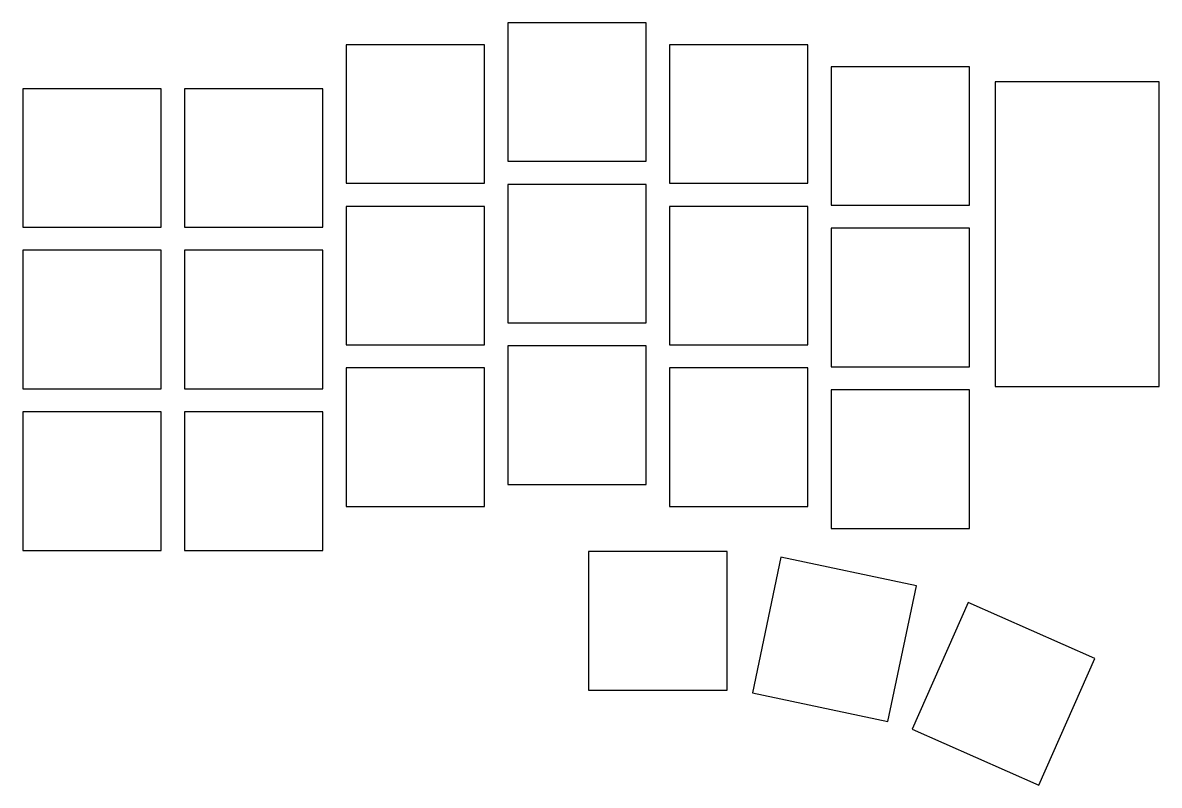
# Model space of a CAD drawing. Header units: millimetres. Extents: x -8 to 116, y -33 to 50.
import ezdxf

# ---------------------------------------------------------------- set-up
doc = ezdxf.new("R2010")
doc.units = ezdxf.units.MM

msp = doc.modelspace()

# ---------------------------------------------------------------- linework, layer by layer
for p, q in [((60, 49.64), (45, 49.64)), ((45, 49.64), (45, 34.64)), ((60, 34.64), (60, 49.64)), ((42.5, 47.26), (27.5, 47.26)), ((27.5, 47.26), (27.5, 32.26)), ((42.5, 32.26), (42.5, 47.26)), ((77.5, 47.26), (62.5, 47.26)), ((62.5, 47.26), (62.5, 32.26)), ((77.5, 32.26), (77.5, 47.26)), ((95, 44.88), (80, 44.88)), ((80, 44.88), (80, 29.88)), ((95, 29.88), (95, 44.88)), ((115.53, 43.25), (97.75, 43.25)), ((97.75, 43.25), (97.75, 10.25)), ((115.53, 10.25), (115.53, 43.25)), ((7.5, 42.5), (-7.5, 42.5)), ((-7.5, 42.5), (-7.5, 27.5)), ((7.5, 27.5), (7.5, 42.5)), ((25, 42.5), (10, 42.5)), ((10, 42.5), (10, 27.5)), ((25, 27.5), (25, 42.5)), ((45, 34.64), (60, 34.64)), ((27.5, 32.26), (42.5, 32.26)), ((60, 32.14), (45, 32.14)), ((45, 32.14), (45, 17.14)), ((60, 17.14), (60, 32.14)), ((62.5, 32.26), (77.5, 32.26)), ((42.5, 29.76), (27.5, 29.76)), ((27.5, 29.76), (27.5, 14.76)), ((42.5, 14.76), (42.5, 29.76)), ((77.5, 29.76), (62.5, 29.76)), ((62.5, 29.76), (62.5, 14.76)), ((77.5, 14.76), (77.5, 29.76)), ((80, 29.88), (95, 29.88)), ((-7.5, 27.5), (7.5, 27.5)), ((10, 27.5), (25, 27.5)), ((95, 27.38), (80, 27.38)), ((80, 27.38), (80, 12.38)), ((95, 12.38), (95, 27.38)), ((7.5, 25), (-7.5, 25)), ((-7.5, 25), (-7.5, 10)), ((7.5, 10), (7.5, 25)), ((25, 25), (10, 25)), ((10, 25), (10, 10)), ((25, 10), (25, 25)), ((45, 17.14), (60, 17.14)), ((27.5, 14.76), (42.5, 14.76)), ((60, 14.64), (45, 14.64)), ((45, 14.64), (45, -0.36)), ((60, -0.36), (60, 14.64)), ((62.5, 14.76), (77.5, 14.76)), ((80, 12.38), (95, 12.38)), ((42.5, 12.26), (27.5, 12.26)), ((27.5, 12.26), (27.5, -2.74)), ((42.5, -2.74), (42.5, 12.26)), ((77.5, 12.26), (62.5, 12.26)), ((62.5, 12.26), (62.5, -2.74)), ((77.5, -2.74), (77.5, 12.26)), ((-7.5, 10), (7.5, 10)), ((10, 10), (25, 10)), ((95, 9.88), (80, 9.88)), ((80, 9.88), (80, -5.12)), ((95, -5.12), (95, 9.88)), ((97.75, 10.25), (115.53, 10.25)), ((7.5, 7.5), (-7.5, 7.5)), ((-7.5, 7.5), (-7.5, -7.5)), ((7.5, -7.5), (7.5, 7.5)), ((25, 7.5), (10, 7.5)), ((10, 7.5), (10, -7.5)), ((25, -7.5), (25, 7.5)), ((45, -0.36), (60, -0.36)), ((27.5, -2.74), (42.5, -2.74)), ((62.5, -2.74), (77.5, -2.74)), ((80, -5.12), (95, -5.12)), ((-7.5, -7.5), (7.5, -7.5)), ((10, -7.5), (25, -7.5)), ((68.75, -7.62), (53.75, -7.62)), ((53.75, -7.62), (53.75, -22.62)), ((68.75, -22.62), (68.75, -7.62)), ((74.58, -8.23), (71.48, -22.9)), ((89.26, -11.33), (74.58, -8.23)), ((86.16, -26.01), (89.26, -11.33)), ((94.84, -13.14), (88.77, -26.85)), ((108.56, -19.21), (94.84, -13.14)), ((102.49, -32.92), (108.56, -19.21)), ((53.75, -22.62), (68.75, -22.62)), ((71.48, -22.9), (86.16, -26.01)), ((88.77, -26.85), (102.49, -32.92))]:
    msp.add_line(p, q)

doc.saveas('drawing.dxf')
